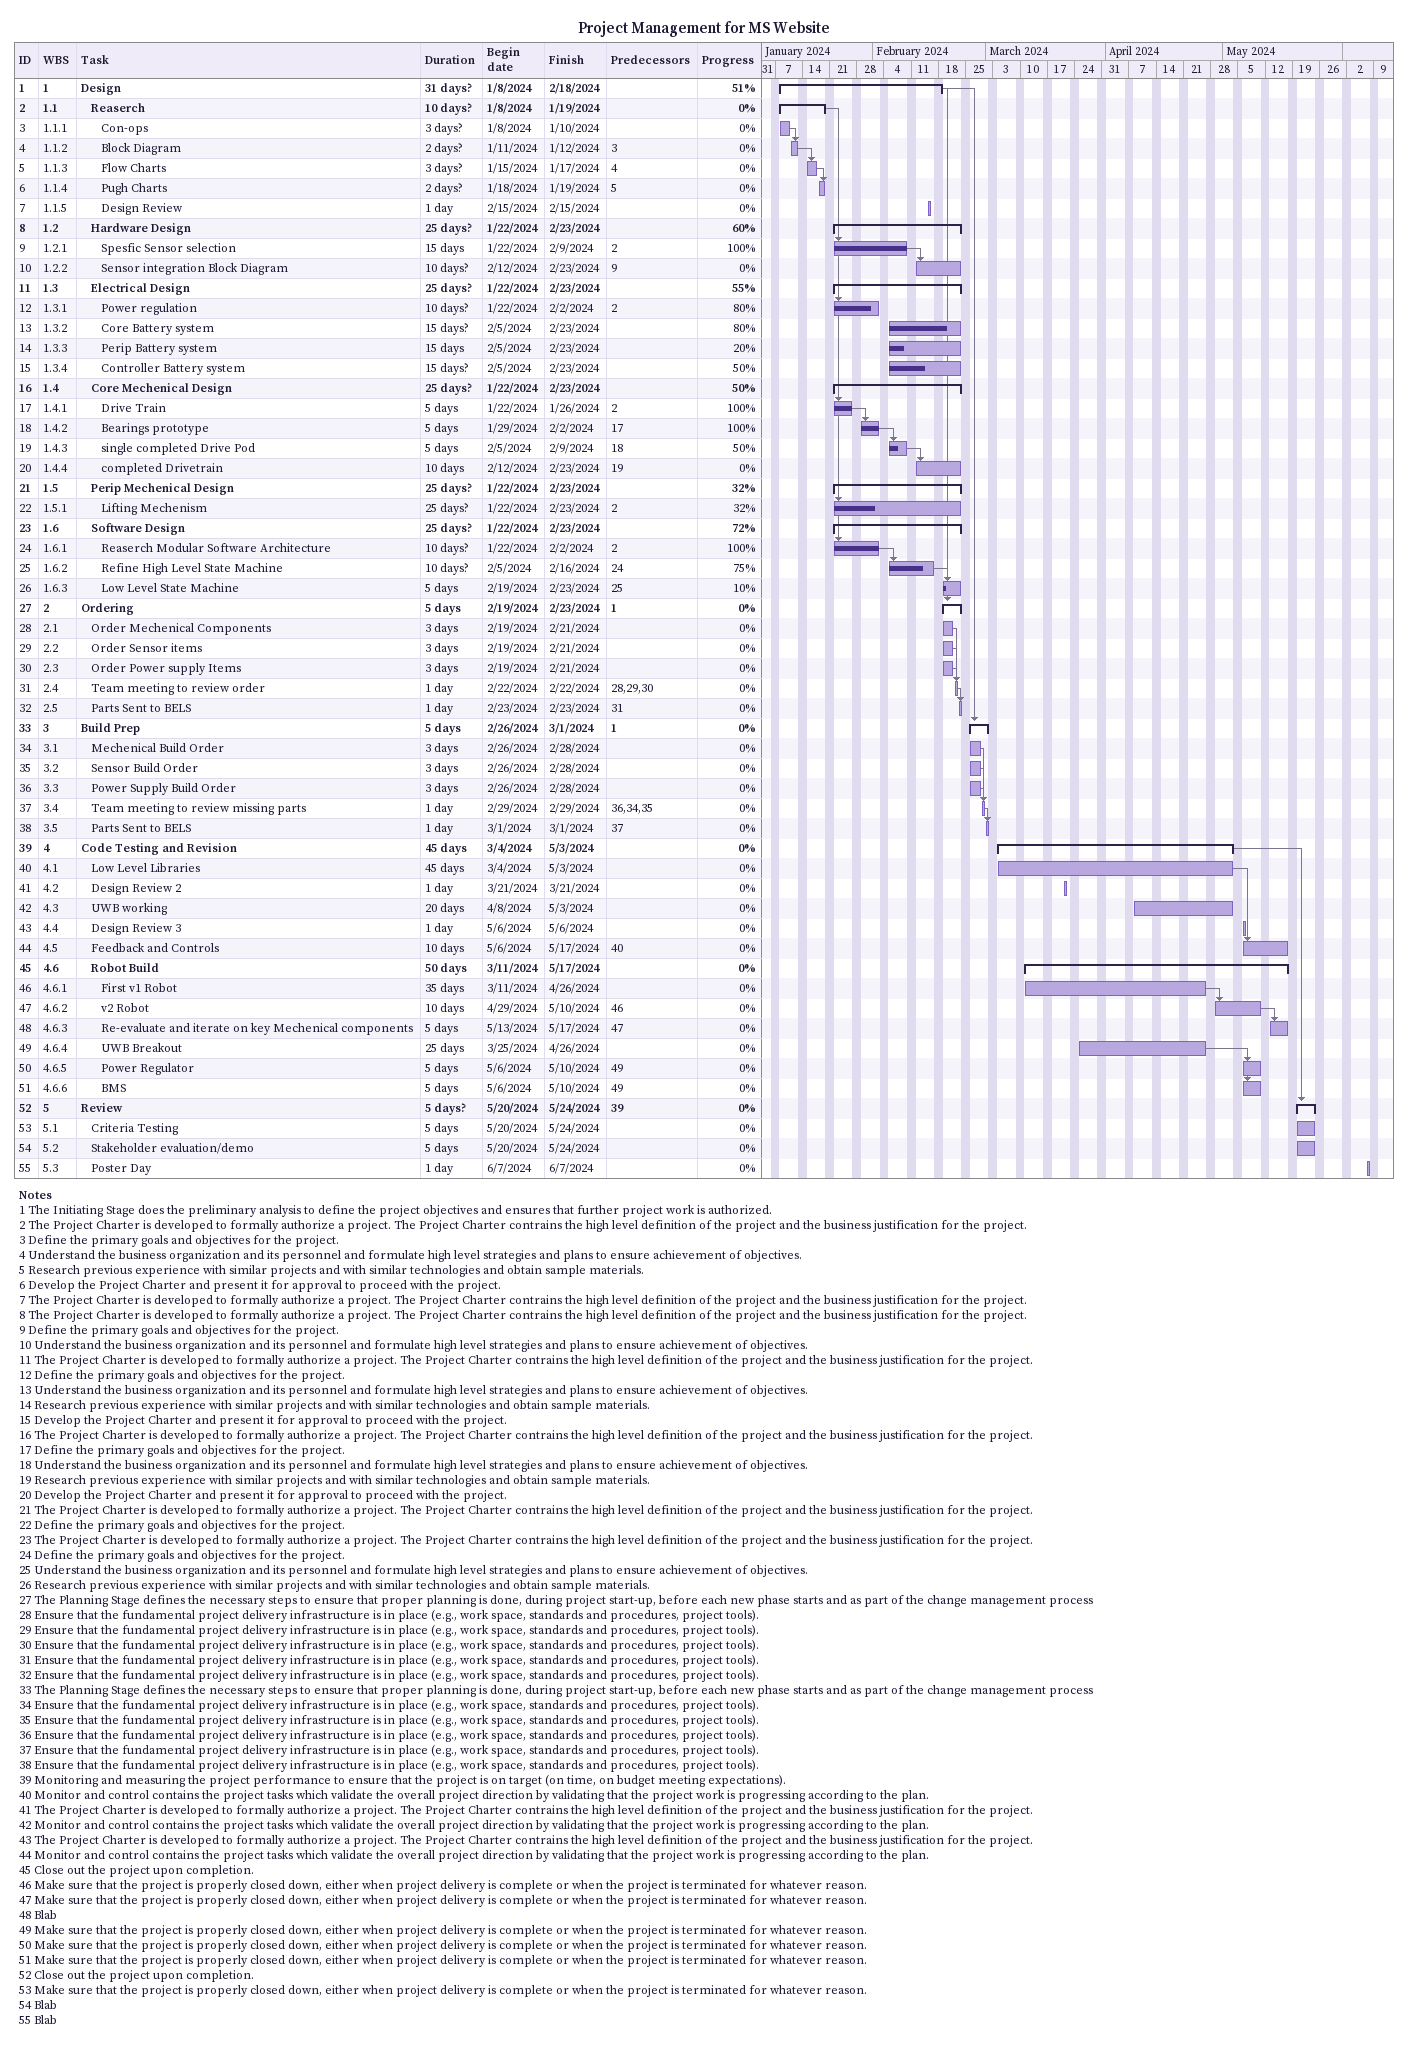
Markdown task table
Project Management for MS Website

| ID | WBS | Task | Duration | Start | Finish | Predecessors | % complete |
|---|---|---|---|---|---|---|---|
| 1 | 1 | **Design** | 31d? | 2024-01-08 | 2024-02-18 |  | 51 |
| 2 | 1.1 | **Reaserch** | 10d? | 2024-01-08 | 2024-01-19 |  | 0 |
| 3 | 1.1.1 | Con-ops | 3d? | 2024-01-08 | 2024-01-10 |  | 0 |
| 4 | 1.1.2 | Block Diagram | 2d? | 2024-01-11 | 2024-01-12 | 3 | 0 |
| 5 | 1.1.3 | Flow Charts | 3d? | 2024-01-15 | 2024-01-17 | 4 | 0 |
| 6 | 1.1.4 | Pugh Charts | 2d? | 2024-01-18 | 2024-01-19 | 5 | 0 |
| 7 | 1.1.5 | Design Review | 1d | 2024-02-15 | 2024-02-15 |  | 0 |
| 8 | 1.2 | **Hardware Design** | 25d? | 2024-01-22 | 2024-02-23 |  | 60 |
| 9 | 1.2.1 | Spesfic Sensor selection | 15d | 2024-01-22 | 2024-02-09 | 2 | 100 |
| 10 | 1.2.2 | Sensor integration Block Diagram | 10d? | 2024-02-12 | 2024-02-23 | 9 | 0 |
| 11 | 1.3 | **Electrical Design** | 25d? | 2024-01-22 | 2024-02-23 |  | 55 |
| 12 | 1.3.1 | Power regulation | 10d? | 2024-01-22 | 2024-02-02 | 2 | 80 |
| 13 | 1.3.2 | Core Battery system | 15d? | 2024-02-05 | 2024-02-23 |  | 80 |
| 14 | 1.3.3 | Perip Battery system | 15d | 2024-02-05 | 2024-02-23 |  | 20 |
| 15 | 1.3.4 | Controller Battery system | 15d? | 2024-02-05 | 2024-02-23 |  | 50 |
| 16 | 1.4 | **Core Mechenical Design** | 25d? | 2024-01-22 | 2024-02-23 |  | 50 |
| 17 | 1.4.1 | Drive Train | 5d | 2024-01-22 | 2024-01-26 | 2 | 100 |
| 18 | 1.4.2 | Bearings prototype | 5d | 2024-01-29 | 2024-02-02 | 17 | 100 |
| 19 | 1.4.3 | single completed Drive Pod | 5d | 2024-02-05 | 2024-02-09 | 18 | 50 |
| 20 | 1.4.4 | completed Drivetrain | 10d | 2024-02-12 | 2024-02-23 | 19 | 0 |
| 21 | 1.5 | **Perip Mechenical Design** | 25d? | 2024-01-22 | 2024-02-23 |  | 32 |
| 22 | 1.5.1 | Lifting Mechenism | 25d? | 2024-01-22 | 2024-02-23 | 2 | 32 |
| 23 | 1.6 | **Software Design** | 25d? | 2024-01-22 | 2024-02-23 |  | 72 |
| 24 | 1.6.1 | Reaserch Modular Software Architecture | 10d? | 2024-01-22 | 2024-02-02 | 2 | 100 |
| 25 | 1.6.2 | Refine High Level State Machine | 10d? | 2024-02-05 | 2024-02-16 | 24 | 75 |
| 26 | 1.6.3 | Low Level State Machine | 5d | 2024-02-19 | 2024-02-23 | 25 | 10 |
| 27 | 2 | **Ordering** | 5d | 2024-02-19 | 2024-02-23 | 1 | 0 |
| 28 | 2.1 | Order Mechenical Components | 3d | 2024-02-19 | 2024-02-21 |  | 0 |
| 29 | 2.2 | Order Sensor items | 3d | 2024-02-19 | 2024-02-21 |  | 0 |
| 30 | 2.3 | Order Power supply Items | 3d | 2024-02-19 | 2024-02-21 |  | 0 |
| 31 | 2.4 | Team meeting to review order | 1d | 2024-02-22 | 2024-02-22 | 28, 29, 30 | 0 |
| 32 | 2.5 | Parts Sent to BELS | 1d | 2024-02-23 | 2024-02-23 | 31 | 0 |
| 33 | 3 | **Build Prep** | 5d | 2024-02-26 | 2024-03-01 | 1 | 0 |
| 34 | 3.1 | Mechenical Build Order | 3d | 2024-02-26 | 2024-02-28 |  | 0 |
| 35 | 3.2 | Sensor Build Order | 3d | 2024-02-26 | 2024-02-28 |  | 0 |
| 36 | 3.3 | Power Supply Build Order | 3d | 2024-02-26 | 2024-02-28 |  | 0 |
| 37 | 3.4 | Team meeting to review missing parts | 1d | 2024-02-29 | 2024-02-29 | 36, 34, 35 | 0 |
| 38 | 3.5 | Parts Sent to BELS | 1d | 2024-03-01 | 2024-03-01 | 37 | 0 |
| 39 | 4 | **Code Testing and Revision** | 45d | 2024-03-04 | 2024-05-03 |  | 0 |
| 40 | 4.1 | Low Level Libraries | 45d | 2024-03-04 | 2024-05-03 |  | 0 |
| 41 | 4.2 | Design Review 2 | 1d | 2024-03-21 | 2024-03-21 |  | 0 |
| 42 | 4.3 | UWB working | 20d | 2024-04-08 | 2024-05-03 |  | 0 |
| 43 | 4.4 | Design Review 3 | 1d | 2024-05-06 | 2024-05-06 |  | 0 |
| 44 | 4.5 | Feedback and Controls | 10d | 2024-05-06 | 2024-05-17 | 40 | 0 |
| 45 | 4.6 | **Robot Build** | 50d | 2024-03-11 | 2024-05-17 |  | 0 |
| 46 | 4.6.1 | First v1 Robot | 35d | 2024-03-11 | 2024-04-26 |  | 0 |
| 47 | 4.6.2 | v2 Robot | 10d | 2024-04-29 | 2024-05-10 | 46 | 0 |
| 48 | 4.6.3 | Re-evaluate and iterate on key Mechenical components | 5d | 2024-05-13 | 2024-05-17 | 47 | 0 |
| 49 | 4.6.4 | UWB Breakout | 25d | 2024-03-25 | 2024-04-26 |  | 0 |
| 50 | 4.6.5 | Power Regulator | 5d | 2024-05-06 | 2024-05-10 | 49 | 0 |
| 51 | 4.6.6 | BMS | 5d | 2024-05-06 | 2024-05-10 | 49 | 0 |
| 52 | 5 | **Review** | 5d? | 2024-05-20 | 2024-05-24 | 39 | 0 |
| 53 | 5.1 | Criteria Testing | 5d | 2024-05-20 | 2024-05-24 |  | 0 |
| 54 | 5.2 | Stakeholder evaluation/demo | 5d | 2024-05-20 | 2024-05-24 |  | 0 |
| 55 | 5.3 | Poster Day | 1d | 2024-06-07 | 2024-06-07 |  | 0 |

Notes
- 1: The Initiating Stage does the preliminary analysis to define the project objectives and ensures that further project work is authorized.
- 2: The Project Charter is developed to formally authorize a project. The Project Charter contrains the high level definition of the project and the business justification for the project.
- 3: Define the primary goals and objectives for the project.
- 4: Understand the business organization and its personnel and formulate high level strategies and plans to ensure achievement of objectives.
- 5: Research previous experience with similar projects and with similar technologies and obtain sample materials.
- 6: Develop the Project Charter and present it for approval to proceed with the project.
- 7: The Project Charter is developed to formally authorize a project. The Project Charter contrains the high level definition of the project and the business justification for the project.
- 8: The Project Charter is developed to formally authorize a project. The Project Charter contrains the high level definition of the project and the business justification for the project.
- 9: Define the primary goals and objectives for the project.
- 10: Understand the business organization and its personnel and formulate high level strategies and plans to ensure achievement of objectives.
- 11: The Project Charter is developed to formally authorize a project. The Project Charter contrains the high level definition of the project and the business justification for the project.
- 12: Define the primary goals and objectives for the project.
- 13: Understand the business organization and its personnel and formulate high level strategies and plans to ensure achievement of objectives.
- 14: Research previous experience with similar projects and with similar technologies and obtain sample materials.
- 15: Develop the Project Charter and present it for approval to proceed with the project.
- 16: The Project Charter is developed to formally authorize a project. The Project Charter contrains the high level definition of the project and the business justification for the project.
- 17: Define the primary goals and objectives for the project.
- 18: Understand the business organization and its personnel and formulate high level strategies and plans to ensure achievement of objectives.
- 19: Research previous experience with similar projects and with similar technologies and obtain sample materials.
- 20: Develop the Project Charter and present it for approval to proceed with the project.
- 21: The Project Charter is developed to formally authorize a project. The Project Charter contrains the high level definition of the project and the business justification for the project.
- 22: Define the primary goals and objectives for the project.
- 23: The Project Charter is developed to formally authorize a project. The Project Charter contrains the high level definition of the project and the business justification for the project.
- 24: Define the primary goals and objectives for the project.
- 25: Understand the business organization and its personnel and formulate high level strategies and plans to ensure achievement of objectives.
- 26: Research previous experience with similar projects and with similar technologies and obtain sample materials.
- 27: The Planning Stage defines the necessary steps to ensure that proper planning is done, during project start-up, before each new phase starts and as part of the change management process
- 28: Ensure that the fundamental project delivery infrastructure is in place (e.g., work space, standards and procedures, project tools).
- 29: Ensure that the fundamental project delivery infrastructure is in place (e.g., work space, standards and procedures, project tools).
- 30: Ensure that the fundamental project delivery infrastructure is in place (e.g., work space, standards and procedures, project tools).
- 31: Ensure that the fundamental project delivery infrastructure is in place (e.g., work space, standards and procedures, project tools).
- 32: Ensure that the fundamental project delivery infrastructure is in place (e.g., work space, standards and procedures, project tools).
- 33: The Planning Stage defines the necessary steps to ensure that proper planning is done, during project start-up, before each new phase starts and as part of the change management process
- 34: Ensure that the fundamental project delivery infrastructure is in place (e.g., work space, standards and procedures, project tools).
- 35: Ensure that the fundamental project delivery infrastructure is in place (e.g., work space, standards and procedures, project tools).
- 36: Ensure that the fundamental project delivery infrastructure is in place (e.g., work space, standards and procedures, project tools).
- 37: Ensure that the fundamental project delivery infrastructure is in place (e.g., work space, standards and procedures, project tools).
- 38: Ensure that the fundamental project delivery infrastructure is in place (e.g., work space, standards and procedures, project tools).
- 39: Monitoring and measuring the project performance to ensure that the project is on target (on time, on budget meeting expectations).
- 40: Monitor and control contains the project tasks which validate the overall project direction by validating that the project work is progressing according to the plan.
- 41: The Project Charter is developed to formally authorize a project. The Project Charter contrains the high level definition of the project and the business justification for the project.
- 42: Monitor and control contains the project tasks which validate the overall project direction by validating that the project work is progressing according to the plan.
- 43: The Project Charter is developed to formally authorize a project. The Project Charter contrains the high level definition of the project and the business justification for the project.
- 44: Monitor and control contains the project tasks which validate the overall project direction by validating that the project work is progressing according to the plan.
- 45: Close out the project upon completion.
- 46: Make sure that the project is properly closed down, either when project delivery is complete or when the project is terminated for whatever reason.
- 47: Make sure that the project is properly closed down, either when project delivery is complete or when the project is terminated for whatever reason.
- 48: Blab
- 49: Make sure that the project is properly closed down, either when project delivery is complete or when the project is terminated for whatever reason.
- 50: Make sure that the project is properly closed down, either when project delivery is complete or when the project is terminated for whatever reason.
- 51: Make sure that the project is properly closed down, either when project delivery is complete or when the project is terminated for whatever reason.
- 52: Close out the project upon completion.
- 53: Make sure that the project is properly closed down, either when project delivery is complete or when the project is terminated for whatever reason.
- 54: Blab
- 55: Blab
